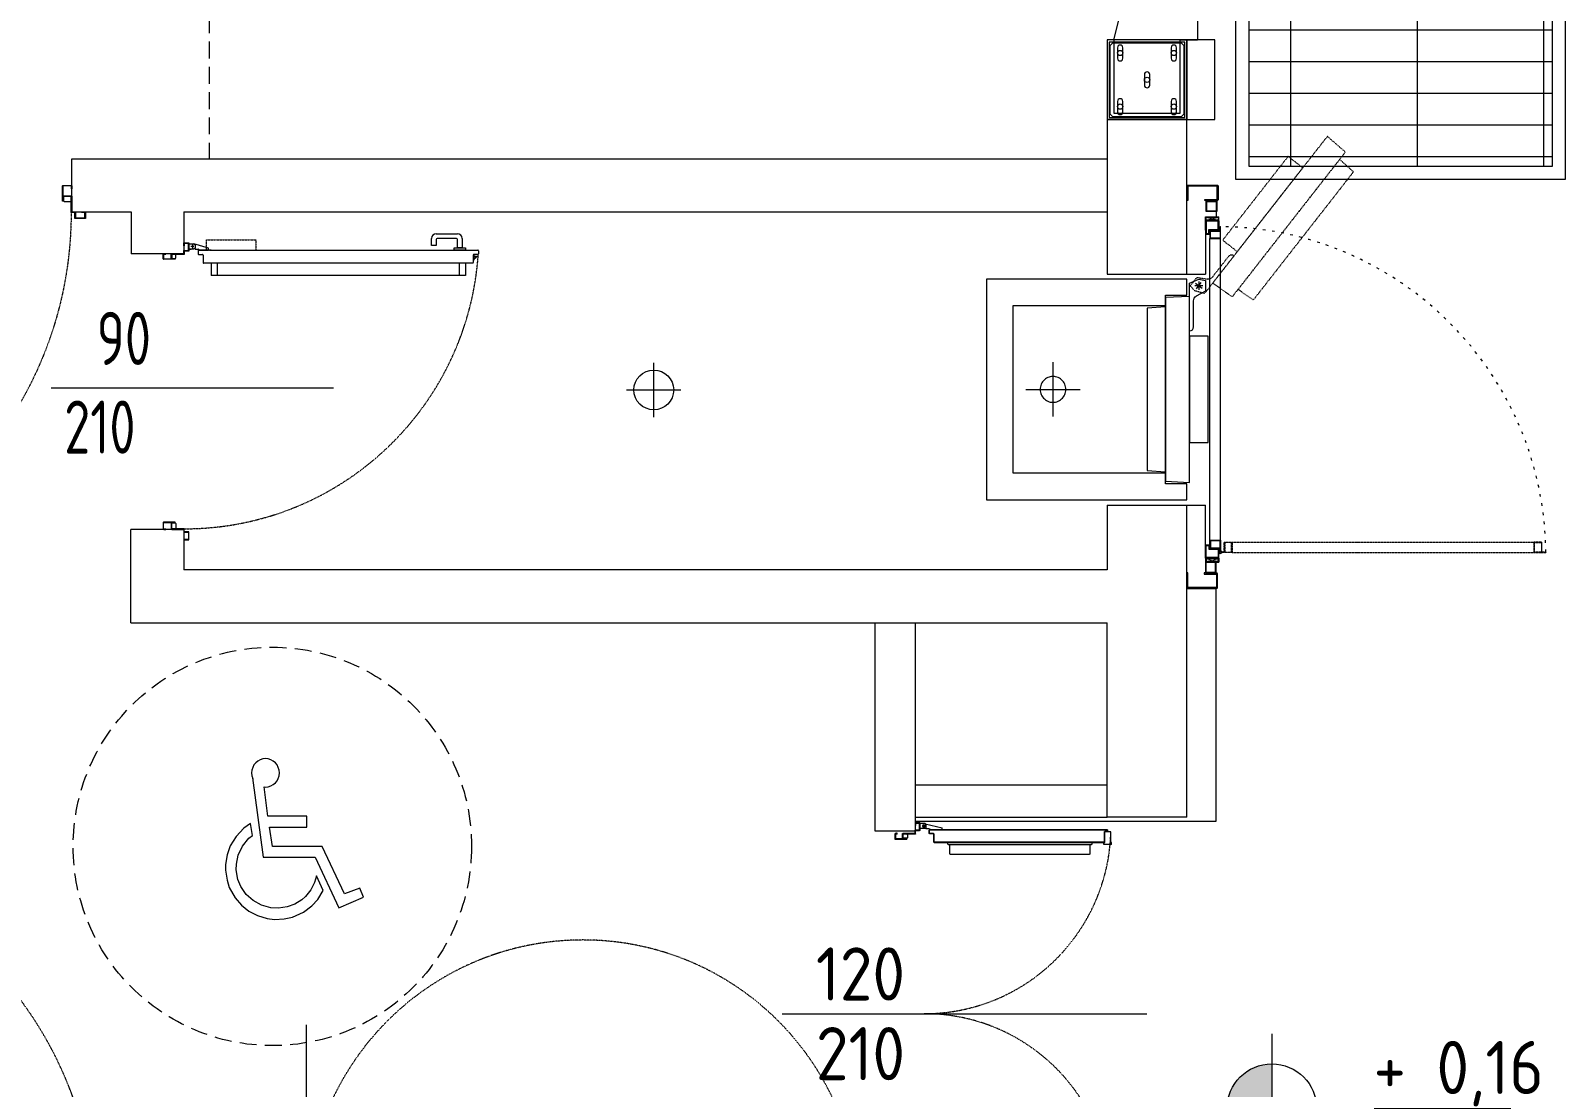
# Model space of a CAD drawing. Header units: millimetres. Extents: x 8265 to 78888, y 1905 to 34251.
# Drawn here: x 45649 to 46227, y 27405 to 27803 of the extents above; entities that cross this region are included whole.
import ezdxf
from ezdxf.enums import TextEntityAlignment as Align

# ---------------------------------------------------------------- set-up
doc = ezdxf.new("R2010")
doc.units = ezdxf.units.MM
for name, pattern in [('DOT', [0.175, 0.05, -0.125]), ('HIDDEN', [9.525, 6.35, -3.175]), ('HIDDEN4', [0.125, 0.025, -0.1])]:
    doc.linetypes.add(name, pattern=pattern)
for name, color, linetype, lineweight in [('420_MURATURE_001-AM_0', 4, 'Continuous', 0), ('430_TAVOLATI_001-AM_0', 3, 'Continuous', 0), ('435_PARETI_CELLA_001-AM_0', 2, 'Continuous', 0), ('439_TESTI_SERRAMENTI_001-AM_0', 11, 'Continuous', 0), ('440_SIMBOLI_001-AM_0', 31, 'Continuous', 0), ('441_SERRAMENTI_001-AM_0', 1, 'Continuous', 0), ('442_SANITARI_001-AM_0', 6, 'Continuous', 0), ('443_GRIGLIE_AERAZIONE_001-AM_0', 6, 'Continuous', 0), ('445_QUOTE_ALTIMETRICHE_001-AM_0', 2, 'Continuous', 0)]:
    doc.layers.add(name, color=color, linetype=linetype, lineweight=lineweight)
doc.layers.add('A-sanitari', color=8, linetype='Continuous')
doc.styles.get("Standard").update_dxf_attribs({"font": 'isocp.shx'})

# ---------------------------------------------------------------- blocks, each defined once
blk = doc.blocks.new('PORTA-[REI-US]-SISTI-120')
for p, q in [((-1.8, 12.56), (-1.8, 143)), ((-1.5, 143.3), (0, 143.3)), ((0.3, 143), (0.3, 141.15)), ((0.6, 141.05), (3.1, 141.05)), ((0.6, 140.85), (0.6, 141.05)), ((0.6, 140.85), (4.2, 140.85)), ((1.1, 142.35), (1.4, 142.35)), ((1.1, 141.05), (1.1, 142.35)), ((2.6, 141.05), (1.4, 142.35)), ((1.4, 142.35), (1.4, 141.05)), ((3.1, 141.05), (3.1, 140.85)), ((4.5, 140.55), (4.5, 9.75)), ((-9.8, 122.85), (-9.8, 133.15)), ((-7.5, 135.45), (-2.9, 135.45)), ((-2.9, 133.15), (-7, 133.15)), ((-2.9, 131.6), (-2.9, 137)), ((-2.9, 137), (-1.8, 137)), ((-2.9, 135.45), (-2.9, 134.3)), ((-2.9, 134.3), (-2.9, 133.15)), ((-1.8, 137), (-1.8, 134.3)), ((-1.8, 134.3), (-1.8, 131.6)), ((4.5, 137), (4.5, 134.3)), ((4.5, 137), (10.5, 137)), ((4.5, 134.3), (4.5, 131.6)), ((4.5, 134), (10.5, 134)), ((10.5, 137), (10.5, 13.3)), ((-7.5, 132.65), (-7.5, 123.35)), ((-1.8, 131.6), (-2.9, 131.6)), ((-7, 122.85), (-4, 122.85)), ((-4, 122.85), (-4, 120.55)), ((-4, 120.55), (-7.5, 120.55)), ((-2.8, 12), (-4.8, 5)), ((-1.8, 12), (-2.8, 12)), ((-1.8, 13.34), (-1.8, 7.3)), ((-1.8, 7.5), (-1.8, 12)), ((4.5, 16.3), (10.5, 16.3)), ((4.5, 13.3), (10.5, 13.3)), ((-2.3, 5.5), (-2.3, 7)), ((-1.5, 7), (0, 7)), ((0.3, 7.3), (0.3, 9.15)), ((0.6, 9.45), (4.2, 9.45)), ((-5.3, 0), (-5.3, 2.5)), ((-5.3, 2.5), (-1.3, 2.5)), ((-3.85, 0), (-5.3, 0)), ((-5.05, 2.25), (-5.05, 0.25)), ((-1.55, 2.25), (-5.05, 2.25)), ((-5.05, 0.25), (-3.85, 0.25)), ((-4.8, 5), (-4.3, 5.5)), ((-4.8, 3.5), (-4.8, 5)), ((-4.8, 2.5), (-4.8, 5)), ((-4.39, 4.25), (-2.77, 4.25)), ((-4.3, 5.5), (-2.8, 5.5)), ((-3.85, 0), (-3.85, 0.25)), ((-3.55, 5), (-3.55, 3.5)), ((-3.55, 4), (-3.55, 4.5)), ((-2.8, 5.5), (-2.3, 5)), ((-2.3, 5), (-2.3, 2.5)), ((-2.3, 2.5), (-2.3, 3.64)), ((-1.55, 0), (-1.55, 2.25)), ((0, 0), (-1.55, 0)), ((-1.3, 2.5), (-1.3, 0.25)), ((-1.3, 0.25), (0.25, 0.25)), ((0, -5.8), (0, 0)), ((0.25, 0.25), (0.25, -5.7)), ((1.99, -3.9), (0.51, -3.9)), ((2.65, -4.35), (2.65, -9.7)), ((0, -8.65), (0.15, -8.65)), ((0, -8.65), (0, -9.7)), ((0.15, -9.7), (0.15, -8.65)), ((2.25, -6.05), (0.25, -6.05)), ((0.3, -9.85), (2.35, -9.85)), ((2.35, -10), (0.3, -10)), ((0.35, -5.8), (2.15, -5.8)), ((2.5, -9.7), (2.5, -5.8))]:
    blk.add_line(p, q)
at = {"ltscale": 20}
for p, q in [((65.1, -64.4), (65.1, 72.9)), ((137.7, 0), (138.9, 0)), ((131.16, -3.9), (133.49, -3.9)), ((133.75, -0.79), (133.75, -3.79)), ((133.75, -5.55), (133.75, -5.55))]:
    blk.add_line(p, q, dxfattribs=at)
at = {"linetype": 'ByBlock', "ltscale": 20}
blk.add_line((130.5, -4.35), (130.5, -9.7), dxfattribs=at)
at = {"linetype": 'HIDDEN4', "ltscale": 0.2}
blk.add_lwpolyline([(-1.8, 11.15), (-6.8, 11.15), (-6.8, 35.15), (-1.8, 35.15)], dxfattribs=at)
at = {"ltscale": 20}
blk.add_lwpolyline([(134.5, 0), (135.4, 0), (135.4, 2.25), (138.9, 2.25), (138.9, 0.25), (137.7, 0.25), (137.7, 0), (139.15, 0), (139.15, 2.5), (135.15, 2.5), (135.15, 0.25), (133.75, 0.25), (133.75, -5.7, -0.414214), (133.65, -5.8), (131, -5.8, -0.414214), (130.9, -5.7), (130.9, -4.1), (130.65, -4.1), (130.5, -4.1), (130.5, -9.7, 0.414214), (130.8, -10), (133.7, -10, 0.414214), (134, -9.7), (134, -8.65), (133.85, -8.65), (133.85, -9.7, -0.414214), (133.7, -9.85), (130.8, -9.85, -0.414214), (130.65, -9.7), (130.65, -5.8, 0.414214), (130.9, -6.05), (133.75, -6.05, 0.414214), (134, -5.8), (134, 0), (135.15, 0)], format="xyb", dxfattribs=at)
blk.add_lwpolyline([(2.25, -5.7), (2.25, -4.1), (2.65, -4.1), (2.65, -8.35)])
at = {"linetype": 'ByBlock', "ltscale": 20}
blk.add_lwpolyline([(130.5, -4.35), (130.5, -8.35)], dxfattribs=at)
for centre, radius, start, end in [((-1.5, 143), 0.3, 90, 180), ((0, 143), 0.3, 0, 90), ((0.6, 141.15), 0.3, 180, 270), ((4.2, 140.55), 0.3, 0, 90), ((-7.5, 133.15), 2.3, 90, 180), ((-7, 132.65), 0.5, 90, 180), ((-7.5, 122.85), 2.3, 180, 270), ((-7, 123.35), 0.5, 180, 270), ((-1.8, 7), 0.5, 90, 180), ((-1.5, 7.3), 0.3, 180, 270), ((0, 7.3), 0.3, 270, 0), ((0.6, 9.15), 0.3, 90, 180), ((4.2, 9.75), 0.3, 270, 0), ((0.35, -5.7), 0.1, 180, 270), ((0.51, -4.15), 0.25, 90, 180), ((1.99, -4.15), 0.25, 0, 90), ((2.15, -5.7), 0.1, 270, 0), ((0.25, -5.8), 0.25, 180, 270), ((0.3, -9.7), 0.3, 180, 270), ((0.3, -9.7), 0.15, 180, 270), ((2.25, -5.8), 0.25, 270, 0), ((2.35, -9.7), 0.3, 270, 0), ((2.35, -9.7), 0.15, 270, 0)]:
    blk.add_arc(centre, radius, start, end)
at = {"linetype": 'HIDDEN4'}
blk.add_arc((-9.62, 0.25), 143.37, 0, 86.15171, dxfattribs=at)
at = {"ltscale": 20}
for centre, start, end in [((131.16, -4.15), 90, 180), ((133.49, -4.15), 0, 90)]:
    blk.add_arc(centre, 0.25, start, end, dxfattribs=at)
blk = doc.blocks.new('150 hand')
at = {"layer": '442_SANITARI_001-AM_0', "linetype": 'Continuous'}
for points in [[(-3.04, 22.39), (-2.57, 22.34), (-1.52, 22.45), (-0.52, 22.75), (0.37, 23.28), (1.13, 23.92), (1.78, 24.69), (2.25, 25.63), (2.54, 26.63), (2.66, 27.69), (2.54, 28.75), (2.25, 29.75), (1.78, 30.69), (1.13, 31.45), (0.37, 32.1), (-0.52, 32.63), (-1.52, 32.92), (-2.57, 33.04), (-3.63, 32.92), (-4.63, 32.63), (-5.51, 32.1), (-6.28, 31.45), (-6.93, 30.69), (-7.4, 29.75), (-7.69, 28.75), (-7.81, 27.69)], [(-7.81, 27.69), (-7.69, 26.63), (-7.4, 25.63)], [(-7.47, 25.87), (-3.41, -4.06), (16.17, -4.06), (24.99, -23.17), (34.34, -19.11), (32.93, -15.7), (27.22, -17.82), (18.76, 0), (0, 0), (-1.12, 7.29), (12.94, 7.29), (12.94, 11.35), (-1.76, 11.35), (-3.04, 22.39)], [(16.64, -11.11), (15.88, -13.58), (14.46, -16.41), (12.47, -18.82), (11.11, -20.05), (8.47, -21.7), (5.53, -22.81), (2.35, -23.28), (-0.59, -23.11), (-4.12, -22.17), (-7.23, -20.4), (-9.82, -18.05), (-11.82, -15.11), (-12.94, -12.41), (-13.58, -8.76), (-13.52, -6.7), (-12.88, -3.35), (-11.29, 0.12), (-8.82, 3.06), (-7.53, 4.17), (-8.23, 8.58), (-10.7, 6.82), (-13.64, 3.76), (-15.82, 0.18), (-17.05, -3.23), (-17.58, -6.82), (-17.64, -9), (-17.05, -12.76), (-16.23, -15.41), (-13.99, -19.35), (-11.64, -22.11), (-8.82, -24.34), (-5.59, -26.05), (-2, -27.11), (0.82, -27.46), (4.41, -27.28), (7.64, -26.58), (11.76, -24.7), (14.88, -22.34), (17.11, -19.93), (19.17, -16.58), (16.64, -11.11)]]:
    blk.add_lwpolyline(points, dxfattribs=at)
at = {"layer": '442_SANITARI_001-AM_0', "linetype": 'HIDDEN'}
blk.add_circle((0, 0), 75, dxfattribs=at)
blk = doc.blocks.new('serr 02')
at = {"linetype": 'ByBlock'}
for p, q in [((43835.75, -21580.54), (43830.75, -21580.54)), ((43830.75, -21584.04), (43830.75, -21580.54)), ((43830.75, -21584.04), (43830.75, -21585.54)), ((43835.55, -21580.74), (43830.95, -21580.74)), ((43830.95, -21580.74), (43830.95, -21585.34)), ((43830.95, -21585.34), (43832.05, -21585.34)), ((43832.05, -21585.34), (43832.05, -21583.84)), ((43832.05, -21583.84), (43835.55, -21583.84)), ((43832.25, -21585.54), (43832.25, -21584.04)), ((43835.75, -21584.04), (43832.25, -21584.04)), ((43832.45, -21584.24), (43832.45, -21587.24)), ((43836.25, -21584.24), (43832.45, -21584.24)), ((43832.65, -21587.04), (43832.65, -21584.44)), ((43832.65, -21584.44), (43836.25, -21584.44)), ((43835.55, -21583.84), (43835.55, -21580.74)), ((43835.75, -21580.54), (43835.75, -21584.04)), ((43836.25, -21582.74), (43836.25, -21584.24)), ((43836.25, -21584.44), (43836.25, -21587.04)), ((43836.45, -21584.24), (43836.45, -21582.74)), ((43836.45, -21587.24), (43836.45, -21584.24)), ((43830.75, -21585.54), (43832.25, -21585.54)), ((43832.45, -21587.24), (43836.45, -21587.24)), ((43832.45, -21700.84), (43832.45, -21587.24)), ((43836.25, -21587.04), (43832.65, -21587.04)), ((43836.45, -21700.84), (43836.45, -21587.24)), ((43832.45, -21703.84), (43832.45, -21700.84)), ((43832.45, -21700.84), (43836.45, -21700.84)), ((43836.45, -21700.84), (43836.45, -21703.84)), ((43830.75, -21704.04), (43830.75, -21702.54)), ((43830.75, -21702.54), (43832.25, -21702.54)), ((43830.75, -21704.04), (43830.75, -21707.54)), ((43830.95, -21702.74), (43832.05, -21702.74)), ((43830.95, -21707.34), (43830.95, -21702.74)), ((43832.05, -21702.74), (43832.05, -21704.24)), ((43832.05, -21704.24), (43835.55, -21704.24)), ((43832.25, -21702.54), (43832.25, -21704.04)), ((43835.75, -21704.04), (43832.25, -21704.04)), ((43836.15, -21703.84), (43832.45, -21703.84)), ((43836.25, -21701.04), (43832.65, -21701.04)), ((43832.65, -21701.04), (43832.65, -21703.64)), ((43832.65, -21703.64), (43836.25, -21703.64)), ((43835.55, -21704.24), (43835.55, -21707.34)), ((43835.75, -21707.54), (43835.75, -21704.04)), ((43836.15, -21705.34), (43836.15, -21703.84)), ((43836.45, -21705.34), (43836.15, -21705.34)), ((43836.25, -21703.64), (43836.25, -21701.04)), ((43836.45, -21703.84), (43836.45, -21705.34)), ((43835.75, -21707.54), (43830.75, -21707.54)), ((43835.55, -21707.34), (43830.95, -21707.34))]:
    blk.add_line(p, q, dxfattribs=at)
at = {"linetype": 'DOT'}
for p, q in [((43836.3, -21705.49), (43836.3, -21705.19)), ((43836.3, -21705.19), (43837.8, -21705.19)), ((43837.8, -21705.49), (43836.3, -21705.49)), ((43837.8, -21701.49), (43840.8, -21701.49)), ((43837.8, -21705.19), (43837.8, -21701.49)), ((43840.8, -21705.49), (43837.8, -21705.49)), ((43840.6, -21701.69), (43838, -21701.69)), ((43838, -21701.69), (43838, -21705.29)), ((43838, -21705.29), (43840.6, -21705.29)), ((43840.6, -21705.29), (43840.6, -21701.69)), ((43840.8, -21701.49), (43954.4, -21701.49)), ((43840.8, -21701.49), (43840.8, -21705.49)), ((43840.8, -21705.49), (43954.4, -21705.49)), ((43957.4, -21701.49), (43954.4, -21701.49)), ((43954.4, -21701.49), (43954.4, -21705.49)), ((43954.4, -21705.49), (43957.4, -21705.49)), ((43954.6, -21705.29), (43954.6, -21701.69)), ((43954.6, -21701.69), (43957.2, -21701.69)), ((43957.2, -21705.29), (43954.6, -21705.29)), ((43957.2, -21701.69), (43957.2, -21705.29)), ((43957.4, -21705.29), (43957.4, -21701.49)), ((43958.9, -21705.29), (43957.4, -21705.29)), ((43957.4, -21705.49), (43958.9, -21705.49))]:
    blk.add_line(p, q, dxfattribs=at)
for points in [[(43830.75, -21580.54), (43830.75, -21579.04), (43835.75, -21579.04)], [(43830.95, -21580.34), (43835.55, -21579.24)], [(43830.95, -21579.24), (43835.55, -21580.34)], [(43835.75, -21580.54), (43835.75, -21579.04)], [(43836.25, -21582.74), (43836.45, -21582.74)], [(43830.75, -21707.54), (43830.75, -21709.04), (43835.75, -21709.04)], [(43830.95, -21708.84), (43835.55, -21707.74)], [(43830.95, -21707.74), (43835.55, -21708.84)], [(43835.75, -21707.54), (43835.75, -21709.04)]]:
    blk.add_lwpolyline(points)
for points in [[(43830.95, -21580.34), (43830.95, -21579.24), (43835.55, -21579.24), (43835.55, -21580.34)], [(43830.95, -21707.74), (43830.95, -21708.84), (43835.55, -21708.84), (43835.55, -21707.74)]]:
    blk.add_lwpolyline(points, close=True)
blk.add_lwpolyline([(43958.9, -21705.29), (43958.9, -21705.49)], dxfattribs=at)
at = {"linetype": 'ByBlock'}
blk.add_circle((43836.3, -21705.34), 0.55, dxfattribs=at)
at = {"linetype": 'DOT', "ltscale": 20}
blk.add_arc((43835.22, -21706.41), 123.68, 0.52052, 89.43275, dxfattribs=at)
blk = doc.blocks.new('Quota serramento H20')
for p in [(-15, 0), (15, 0)]:
    blk.add_attdef('000', text='', height=20, rotation=90).set_placement(p, align=Align.MIDDLE)
blk = doc.blocks.new('QUOTA_ALT')
for points in [[(0, 0), (0, 22.5, 0.414214), (-22.5, 0)], [(22.5, 0), (0, 0), (0, -22.5, 0.414214)]]:
    blk.add_hatch(color=256).paths.add_polyline_path(points)
for p, q in [((0, 37.5), (0, -37.5)), ((-37.5, 0), (120, 0))]:
    blk.add_line(p, q)
blk.add_circle((0, 0), 22.5)
blk.add_attdef('QUOTA', text='', height=22.5).set_placement((120, 7.5), align=Align.RIGHT)

msp = doc.modelspace()

# ---------------------------------------------------------------- hatches: boundary and pattern name
at = {"layer": '443_GRIGLIE_AERAZIONE_001-AM_0'}
h = msp.add_hatch(dxfattribs=at)
h.set_pattern_fill('GRATE', color=253, scale=15, style=0)
h.set_pattern_definition([(0, (34788.991, 18313.833), (0, 11.90625), []), (90, (34788.99, 18313.833), (-47.625, 3e-15), [])])
h.paths.add_polyline_path([(46222.03, 29268.73), (46108, 29268.73), (46108, 28334.19), (46222.03, 28334.19)])
h.paths.add_polyline_path([(46222.03, 28303.12), (46108, 28303.12), (46108, 27751.76), (46222.03, 27751.76)])

# ---------------------------------------------------------------- linework, layer by layer
at = {"layer": '420_MURATURE_001-AM_0'}
for p, q in [((46084.56, 27769.34), (46054.56, 27769.34)), ((46054.56, 27769.34), (46054.56, 27711.12)), ((46084.56, 27711.12), (46084.56, 27769.34)), ((45664.74, 27754.57), (46054.56, 27754.57)), ((45664.74, 27734.59), (45664.74, 27754.57)), ((45664.74, 27734.59), (45687.1, 27734.59)), ((45687.1, 27734.59), (45687.1, 27718.82)), ((45706.88, 27734.59), (45706.88, 27718.82)), ((45706.88, 27734.59), (46054.56, 27734.59)), ((45706.88, 27718.82), (45687.1, 27718.82)), ((46054.56, 27711.12), (46084.56, 27711.12)), ((46054.56, 27624.22), (46054.56, 27599.87)), ((46054.56, 27624.22), (46084.56, 27624.22)), ((46084.56, 27506.72), (46084.56, 27624.22)), ((45706.88, 27615.09), (45687.02, 27615.09)), ((45687.02, 27579.9), (45687.02, 27615.09)), ((45706.88, 27615.09), (45706.88, 27599.88)), ((46054.56, 27599.87), (45706.88, 27599.88)), ((45687.02, 27579.9), (46054.56, 27579.9)), ((46054.56, 27506.72), (46054.56, 27579.9)), ((46084.56, 27506.72), (46054.56, 27506.72)), ((46084.55, 27506.72), (46054.56, 27506.72))]:
    msp.add_line(p, q, dxfattribs=at)
at = {"layer": '430_TAVOLATI_001-AM_0', "linetype": 'ByBlock'}
for p, q in [((46095.56, 27734.74), (46095.56, 27732.77)), ((46091.56, 27731.27), (46096.56, 27731.27)), ((46091.56, 27731.27), (46091.56, 27711.12)), ((46084.56, 27711.12), (46091.56, 27711.12)), ((46084.56, 27624.22), (46091.56, 27624.22)), ((46091.56, 27604.27), (46091.56, 27624.22)), ((46095.55, 27505.22), (46095.64, 27592.85))]:
    msp.add_line(p, q, dxfattribs=at)
at = {"layer": '430_TAVOLATI_001-AM_0', "linetype": 'Continuous'}
for p, q in [((46054.56, 27518.72), (45982.23, 27518.72)), ((45982.23, 27506.72), (46054.56, 27506.72)), ((45982.23, 27505.22), (46095.55, 27505.22))]:
    msp.add_line(p, q, dxfattribs=at)
msp.add_lwpolyline([(45967.23, 27501.48), (45967.25, 27579.9), (45982.25, 27579.9), (45982.23, 27501.48), (45967.23, 27501.48)], dxfattribs=at)
at = {"layer": '435_PARETI_CELLA_001-AM_0', "linetype": 'HIDDEN'}
msp.add_line((45716.56, 27754.3, -17.87), (45716.55, 28317.24), dxfattribs=at)
at = {"layer": '440_SIMBOLI_001-AM_0'}
for points in [[(46084.56, 27632.22), (46076.56, 27632.22), (46076.56, 27636.22), (46076.56, 27636.22), (46074.56, 27636.22), (46019.16, 27636.22), (46019.16, 27699.32), (46074.56, 27699.32), (46076.56, 27699.32), (46076.56, 27699.32), (46076.56, 27703.32), (46084.56, 27703.32), (46084.56, 27709.32), (46009.16, 27709.32), (46009.16, 27626.22), (46084.56, 27626.22), (46084.56, 27632.22)], [(46076.56, 27636.22), (46076.56, 27698.82), (46069.56, 27698.32), (46069.56, 27637.22), (46076.56, 27636.72)], [(46085.56, 27632.72), (46085.56, 27702.82), (46076.56, 27702.32), (46076.56, 27633.22), (46085.56, 27632.72)], [(46085.56, 27647.77), (46092.56, 27647.77), (46092.56, 27687.77), (46085.56, 27687.77), (46085.56, 27647.77)]]:
    msp.add_lwpolyline(points, close=True, dxfattribs=at)
for points in [[(46085.56, 27707.82), (46089.06, 27709.29), (46091.56, 27708.82), (46091.56, 27704.82), (46088.08, 27702.9)], [(46085.56, 27689.82), (46085.56, 27707.82)], [(46090.59, 27706.82), (46087.53, 27706.82)], [(46087.86, 27707.76), (46090.26, 27705.88)], [(46088.12, 27705.62), (46090, 27708.03)], [(46089.06, 27708.35), (46089.06, 27705.29)], [(46087.06, 27691.32), (46087.06, 27701.15)], [(45883.85, 27657.35), (45883.85, 27677.79)], [(46034.16, 27657.55), (46034.16, 27677.99)], [(46034.16, 27672.62), (46033.65, 27672.6), (46033.15, 27672.52), (46032.66, 27672.38), (46032.18, 27672.2), (46031.73, 27671.97), (46031.3, 27671.7), (46030.91, 27671.38), (46030.55, 27671.02), (46030.23, 27670.62), (46029.95, 27670.2), (46029.72, 27669.74), (46029.54, 27669.27), (46029.41, 27668.78), (46029.33, 27668.28), (46029.31, 27667.77), (46029.33, 27667.26), (46029.41, 27666.76), (46029.54, 27666.27), (46029.72, 27665.8), (46029.95, 27665.35), (46030.23, 27664.92), (46030.55, 27664.53), (46030.91, 27664.17), (46031.3, 27663.85), (46031.73, 27663.57), (46032.18, 27663.34), (46032.66, 27663.16), (46033.15, 27663.03), (46033.65, 27662.95), (46034.16, 27662.92), (46034.66, 27662.95), (46035.16, 27663.03), (46035.65, 27663.16), (46036.13, 27663.34), (46036.58, 27663.57), (46037.01, 27663.85), (46037.4, 27664.17), (46037.76, 27664.53), (46038.08, 27664.92), (46038.36, 27665.35), (46038.59, 27665.8), (46038.77, 27666.27), (46038.9, 27666.76), (46038.98, 27667.26), (46039.01, 27667.77), (46038.98, 27668.28), (46038.9, 27668.78), (46038.77, 27669.27), (46038.59, 27669.74), (46038.36, 27670.2), (46038.08, 27670.62), (46037.76, 27671.02), (46037.4, 27671.38), (46037.01, 27671.7), (46036.58, 27671.97), (46036.13, 27672.2), (46035.65, 27672.38), (46035.16, 27672.52), (46034.66, 27672.6), (46034.16, 27672.62)], [(45873.63, 27667.57), (45894.07, 27667.57)], [(46023.93, 27667.77), (46044.38, 27667.77)]]:
    msp.add_lwpolyline(points, dxfattribs=at)
msp.add_circle((45883.85, 27667.57, 11.34), 7.5, dxfattribs=at)
at = {"layer": '440_SIMBOLI_001-AM_0', "extrusion": (0, 0, -1)}
msp.add_arc((-46089.06, 27701.15, -6.36), 2, 0, 60.96762, dxfattribs=at)
at = {"layer": '440_SIMBOLI_001-AM_0'}
msp.add_arc((46085.56, 27691.32, 6.36), 1.5, 270, 0, dxfattribs=at)
at = {"layer": '441_SERRAMENTI_001-AM_0'}
for p, q in [((46088.56, 27831.34), (46088.56, 27799.34)), ((46057.06, 27799.34), (46060.46, 27812.84)), ((46057.06, 27799.34), (46057.06, 27771.84)), ((46082.06, 27771.84), (46082.06, 27799.34)), ((46082.06, 27799.34), (46088.56, 27799.34)), ((46057.06, 27771.84), (46082.06, 27771.84)), ((46084.56, 27769.34), (46095.06, 27769.34)), ((45932.18, 27432.73), (46069.48, 27432.73)), ((45753.06, 27322.09), (45753.06, 27428.55))]:
    msp.add_line(p, q, dxfattribs=at)
at = {"layer": '441_SERRAMENTI_001-AM_0', "extrusion": (0, 0, -1)}
for p, q in [((45982.23, 27504.54), (45982.23, 27503.57)), ((45982.45, 27503.57), (45982.23, 27503.57)), ((45982.23, 27500.64), (45982.23, 27501.77)), ((45982.38, 27504.69), (45983.95, 27504.69)), ((45982.38, 27501.92), (45983.8, 27501.92)), ((45982.45, 27504.39), (45982.45, 27503.57)), ((45982.53, 27504.47), (45983.8, 27504.47)), ((45982.53, 27501.69), (45983.95, 27501.69)), ((45983.88, 27501.99), (45983.88, 27504.39)), ((45984.1, 27501.84), (45984.1, 27504.54)), ((45985.98, 27504.32), (45984.1, 27504.32)), ((45985.98, 27502.44), (45984.1, 27502.44)), ((45986.13, 27503.38), (45984.93, 27503.38)), ((45985.53, 27503.98), (45985.53, 27502.78)), ((45986.35, 27503.94), (45985.98, 27504.32)), ((45985.98, 27502.44), (45986.35, 27502.82)), ((45986.46, 27502.33), (45985.98, 27502.44)), ((45986.09, 27504.21), (45992.46, 27502.71)), ((45986.35, 27502.82), (45986.35, 27503.94)), ((45987.59, 27502.33), (45986.46, 27502.33)), ((45987.59, 27500.57), (45987.59, 27501.81)), ((45987.7, 27500.57), (45987.7, 27501.81)), ((46054.59, 27501.96), (45987.74, 27501.96)), ((46054.59, 27501.84), (45987.74, 27501.84)), ((45992.46, 27501.96), (45992.46, 27502.71)), ((46054.63, 27501.36), (46054.63, 27501.81)), ((46054.74, 27501.21), (46054.74, 27501.81)), ((45974.73, 27498.47), (45974.73, 27500.42)), ((45975.53, 27500.57), (45974.88, 27500.57)), ((45979.09, 27498.32), (45974.88, 27498.32)), ((45974.95, 27498.62), (45974.95, 27500.27)), ((45975.53, 27500.34), (45975.03, 27500.34)), ((45979.09, 27498.54), (45975.03, 27498.54)), ((45975.53, 27500.34), (45975.53, 27500.57)), ((45977.5, 27498.69), (45977.5, 27500.42)), ((45982.15, 27500.57), (45977.65, 27500.57)), ((45977.73, 27498.84), (45977.73, 27500.27)), ((45982.3, 27500.34), (45977.8, 27500.34)), ((45979.09, 27498.77), (45977.8, 27498.77)), ((45979.09, 27498.32), (45979.09, 27498.77)), ((45979.15, 27498.77), (45979.09, 27498.77)), ((45979.38, 27500.12), (45979.38, 27498.99)), ((45982.45, 27500.49), (45982.45, 27501.62)), ((45989.16, 27500.53), (45987.74, 27500.53)), ((45989.16, 27500.42), (45987.74, 27500.42)), ((45989.31, 27497.38), (45989.31, 27500.27)), ((45989.43, 27497.38), (45989.43, 27500.27)), ((46053.47, 27497.34), (45989.46, 27497.34)), ((45989.46, 27497.23), (46053.62, 27497.23)), ((45994.58, 27496.63), (45994.58, 27497.23)), ((45994.73, 27496.48), (46048.69, 27496.48)), ((45995.33, 27492.88), (45995.33, 27496.48)), ((46048.09, 27492.88), (46048.09, 27496.48)), ((46048.84, 27496.63), (46048.84, 27497.23)), ((46053.24, 27496.48), (46053.24, 27497.19)), ((46053.62, 27497.19), (46053.24, 27497.19)), ((46056.24, 27496.48), (46053.24, 27496.48)), ((46053.5, 27497.38), (46053.5, 27501.17)), ((46053.62, 27497.19), (46053.62, 27501.21)), ((46055.87, 27501.21), (46053.62, 27501.21)), ((46054.59, 27501.32), (46053.65, 27501.32)), ((46055.87, 27497.19), (46055.87, 27501.21)), ((46056.24, 27497.19), (46055.87, 27497.19)), ((46056.24, 27496.48), (46056.24, 27497.19)), ((45995.48, 27492.73), (46047.94, 27492.73))]:
    msp.add_line(p, q, dxfattribs=at)
at = {"layer": '441_SERRAMENTI_001-AM_0'}
for points in [[(46054.56, 27799.34), (46054.56, 27769.34), (46084.56, 27769.34), (46084.56, 27799.34)], [(46055.36, 27798.54), (46055.36, 27770.14), (46083.76, 27770.14), (46083.76, 27798.54)], [(46055.66, 27771.44), (46055.66, 27797.24), (46056.66, 27798.24), (46082.46, 27798.24), (46083.46, 27797.24), (46083.46, 27771.44), (46082.46, 27770.44), (46056.66, 27770.44)], [(46095.06, 27769.34), (46095.06, 27799.34), (46084.56, 27799.34), (46084.56, 27769.34)]]:
    msp.add_lwpolyline(points, close=True, dxfattribs=at)
for points in [[(46058.46, 27792.44, 1), (46060.46, 27792.44), (46060.46, 27796.44, 1), (46058.46, 27796.44)], [(46078.66, 27792.44, 1), (46080.66, 27792.44), (46080.66, 27796.44, 1), (46078.66, 27796.44)], [(46068.56, 27782.34, 1), (46070.56, 27782.34), (46070.56, 27786.34, 1), (46068.56, 27786.34)], [(46058.46, 27772.24, 1), (46060.46, 27772.24), (46060.46, 27776.24, 1), (46058.46, 27776.24)], [(46078.66, 27772.24, 1), (46080.66, 27772.24), (46080.66, 27776.24, 1), (46078.66, 27776.24)]]:
    msp.add_lwpolyline(points, format="xyb", close=True, dxfattribs=at)
at = {"layer": '441_SERRAMENTI_001-AM_0', "linetype": 'DOT', "flags": 128}
for points in [[(46137.44, 27763.06), (46094.28, 27707.82), (46101.68, 27702.67), (46144.23, 27757.12), (46137.44, 27763.06)], [(46128.18, 27751.2), (46122.66, 27755.51), (46098.03, 27723.99), (46103.55, 27719.68), (46128.18, 27751.2)], [(46142.38, 27754.76), (46103.84, 27705.43), (46109.66, 27701.51), (46147.28, 27749.66), (46142.07, 27754.36)], [(46102.29, 27718.06), (46091.21, 27703.88)], [(46100.18, 27717.8), (46094.13, 27710.06)], [(46091.21, 27703.88), (46087.54, 27704.88), (46085.86, 27706.78), (46088.32, 27709.93), (46092.25, 27709.32)]]:
    msp.add_lwpolyline(points, dxfattribs=at)
at = {"layer": '441_SERRAMENTI_001-AM_0', "linetype": 'ByBlock'}
for points in [[(46084.56, 27744.67), (46090.56, 27744.67)], [(46084.56, 27592.85), (46090.29, 27592.85)]]:
    msp.add_lwpolyline(points, dxfattribs=at)
for points in [[(46084.96, 27744.27), (46084.96, 27738.86), (46084.56, 27738.86), (46084.56, 27744.67), (46095.91, 27744.67, -0.414214), (46096.36, 27744.22), (46096.36, 27739.31, -0.414214), (46095.91, 27738.86), (46091.36, 27738.86), (46091.36, 27739.26), (46095.76, 27739.26, 0.414214), (46095.96, 27739.46), (46095.96, 27744.07, 0.414214), (46095.76, 27744.27), (46084.96, 27744.27)], [(46084.96, 27593.25), (46084.96, 27598.66), (46084.56, 27598.66), (46084.56, 27592.85), (46095.64, 27592.85, 0.414214), (46096.09, 27593.3), (46096.09, 27598.21, 0.414214), (46095.64, 27598.66), (46091.09, 27598.66), (46091.09, 27598.26), (46095.49, 27598.26, -0.414214), (46095.69, 27598.06), (46095.69, 27593.45, -0.414214), (46095.49, 27593.25), (46084.96, 27593.25)]]:
    msp.add_lwpolyline(points, format="xyb", close=True, dxfattribs=at)
for points in [[(46091.82, 27738.74), (46095.82, 27738.74), (46095.82, 27734.74), (46091.82, 27734.74)], [(46092.02, 27738.54), (46095.62, 27738.54), (46095.62, 27734.94), (46092.02, 27734.94)], [(46091.55, 27598.77), (46095.55, 27598.77), (46095.55, 27602.77), (46091.55, 27602.77)], [(46091.75, 27598.97), (46095.35, 27598.97), (46095.35, 27602.57), (46091.75, 27602.57)]]:
    msp.add_lwpolyline(points, close=True, dxfattribs=at)
at = {"layer": '441_SERRAMENTI_001-AM_0'}
for centre in [(46059.46, 27794.44, -17.87), (46079.66, 27794.44, -17.87), (46069.56, 27784.34, -17.87), (46059.46, 27774.24, -17.87), (46079.66, 27774.24, -17.87)]:
    msp.add_circle(centre, 1, dxfattribs=at)
at = {"layer": '441_SERRAMENTI_001-AM_0', "linetype": 'DOT'}
msp.add_arc((46101.36, 27716.88, 6.36), 1.5, 52, 142, dxfattribs=at)
at = {"layer": '441_SERRAMENTI_001-AM_0', "linetype": 'DOT', "extrusion": (0, 0, -1)}
msp.add_arc((-46092.56, 27711.29, -6.36), 2, 218, 278.96762, dxfattribs=at)
at = {"layer": '441_SERRAMENTI_001-AM_0', "extrusion": (0, 0, -1)}
for centre, major_axis, start_param, end_param in [((45982.38, 27504.54, 0.01), (-0.106, 0.106), 5.497787, 7.068583), ((45982.38, 27501.77, 0.01), (-0.106, 0.106), 5.497787, 7.068583), ((45982.53, 27504.39, 0.01), (0.053, 0.053), 3.926991, 5.497787), ((45982.53, 27501.62, 0.01), (0.053, 0.053), 3.926991, 5.497787), ((45983.8, 27504.39, 0.01), (-0.053, 0.053), 0.785398, 2.356194), ((45983.8, 27501.99, 0.01), (-0.053, 0.053), 2.356194, 3.926991), ((45983.95, 27504.54, 0.01), (-0.106, 0.106), 0.785398, 2.356194), ((45983.95, 27501.84, 0.01), (0.106, 0.106), 0.785398, 2.356194), ((45985.53, 27503.38, 0.01), (-0.318, 0.318), 3.926991, 10.210176), ((45987.59, 27501.96, 0.01), (0.265, 0.265), -0.785398, 0.785398), ((45987.74, 27501.81, 0.01), (-0.106, 0.106), 5.497787, 7.068583), ((45987.74, 27501.81, 0.01), (0.0265, 0.0265), 3.926991, 5.497787), ((46054.59, 27501.81, 0.01), (0.106, 0.106), -0.785398, 0.785398), ((46054.59, 27501.81, 0.01), (0.0265, 0.0265), -0.785398, 0.785398), ((45974.88, 27500.42, 0.01), (-0.106, 0.106), 5.497787, 7.068583), ((45974.88, 27498.47, 0.01), (0.106, 0.106), 2.356194, 3.926991), ((45974.7, 27500.76, 0.01), (-0.196, 0.196), 1.613905, 3.098484), ((45975.03, 27500.27, 0.01), (-0.053, 0.053), 5.497787, 7.068583), ((45975.03, 27498.62, 0.01), (-0.053, 0.053), 3.926991, 5.497787), ((45975.7, 27500.76, 0.01), (0.196, 0.196), 3.184701, 4.669281), ((45977.65, 27500.42, 0.01), (-0.106, 0.106), 5.497787, 7.068583), ((45977.65, 27498.69, 0.01), (0.106, 0.106), 2.356194, 3.926991), ((45977.8, 27500.27, 0.01), (-0.053, 0.053), 5.497787, 7.068583), ((45977.8, 27498.84, 0.01), (-0.053, 0.053), 3.926991, 5.497787), ((45979.15, 27500.12, 0.01), (0.159, 0.159), -0.785398, 0.785398), ((45979.15, 27498.99, 0.01), (-0.159, 0.159), 2.356194, 3.926991), ((45982.15, 27500.64, 0.01), (-0.053, 0.053), 2.356194, 3.926991), ((45982.3, 27500.49, 0.01), (-0.106, 0.106), 2.356194, 3.926991), ((45987.74, 27500.57, 0.01), (0.106, 0.106), 2.356194, 3.926991), ((45987.74, 27500.57, 0.01), (0.0265, 0.0265), 2.356194, 3.926991), ((45989.16, 27500.27, 0.01), (0.186, 0.186), -0.785398, 0.785398), ((45989.16, 27500.27, 0.01), (0.106, 0.106), -0.785398, 0.785398), ((45989.46, 27497.38, 0.01), (0.106, 0.106), 2.356194, 3.926991), ((45989.46, 27497.38, 0.01), (0.0265, 0.0265), 2.356194, 3.926991), ((45994.73, 27496.63, 0.01), (-0.106, 0.106), 3.926991, 5.497787), ((46048.69, 27496.63, 0.01), (-0.106, 0.106), 2.356194, 3.926991), ((46053.47, 27497.38, 0.01), (-0.0265, 0.0265), 2.356194, 3.926991), ((46053.65, 27501.17, 0.01), (-0.106, 0.106), 5.497787, 7.068583), ((46054.59, 27501.36, 0.01), (-0.0265, 0.0265), 2.356194, 3.926991), ((45995.48, 27492.88, 0.01), (-0.106, 0.106), 3.926991, 5.497787), ((46047.94, 27492.88, 0.01), (0.106, 0.106), 0.785398, 2.356194)]:
    msp.add_ellipse(centre, major_axis=major_axis, ratio=1, start_param=start_param, end_param=end_param, dxfattribs=at)
at = {"layer": '441_SERRAMENTI_001-AM_0', "linetype": 'HIDDEN4'}
for centre, major_axis, start_param, end_param in [((45985.67, 27503.03, 0.01), (49.71, 49.71), 3.925005, 5.444865), ((45857.13, 27356.42), (-73.58, 73.58), 4.025266, 7.06847), ((45985.67, 27362.43, 0.01), (-49.71, 49.71), 3.979913, 5.499773)]:
    msp.add_ellipse(centre, major_axis=major_axis, ratio=1, start_param=start_param, end_param=end_param, dxfattribs=at)
at = {"layer": '443_GRIGLIE_AERAZIONE_001-AM_0', "ltscale": 0.01}
msp.add_lwpolyline([(46103, 27746.76), (46103, 28308.12), (46227.03, 28308.12), (46227.01, 27746.76)], close=True, dxfattribs=at)
at = {"layer": '443_GRIGLIE_AERAZIONE_001-AM_0'}
msp.add_lwpolyline([(46108, 27751.76), (46108, 28303.12), (46222.03, 28303.12), (46222.03, 27751.76)], close=True, dxfattribs=at)

# ---------------------------------------------------------------- block references
at = {"layer": '439_TESTI_SERRAMENTI_001-AM_0'}
ref = msp.add_blockref('Quota serramento H20', (45961.68, 27432.69), dxfattribs=dict(at, rotation=270))
ref.add_attrib('000', '120', dxfattribs={"layer": '0', "height": 20}).set_placement((45961.68, 27447.69), align=Align.MIDDLE)
ref.add_attrib('000', '210', dxfattribs={"layer": '0', "height": 20}).set_placement((45961.68, 27417.69), align=Align.MIDDLE)
at = {"layer": '441_SERRAMENTI_001-AM_0', "linetype": 'Continuous', "xscale": -1, "rotation": 180}
msp.add_blockref('PORTA-[REI-US]-SISTI-120', (45530.74, 27734.59), dxfattribs=at)
at = {"layer": '441_SERRAMENTI_001-AM_0', "linetype": 'ByBlock'}
msp.add_blockref('serr 02', (2260.81, 49311.81), dxfattribs=at)
at = {"layer": '441_SERRAMENTI_001-AM_0', "xscale": 0.7740876853458758, "yscale": 0.7740876853458758, "zscale": 0.7740876853458758, "rotation": 270}
msp.add_blockref('PORTA-[REI-US]-SISTI-120', (45706.88, 27718.82), dxfattribs=at)
at = {"layer": '441_SERRAMENTI_001-AM_0', "linetype": 'Continuous'}
msp.add_blockref('PORTA-[REI-US]-SISTI-120', (45539.98, 27352.18), dxfattribs=at)
at = {"layer": '445_QUOTE_ALTIMETRICHE_001-AM_0'}
ref = msp.add_blockref('QUOTA_ALT', (46116.55, 27396.98), dxfattribs=dict(at, xscale=0.75, yscale=0.75, zscale=0.75))
ref.add_attrib('QUOTA', '+ 0,16', dxfattribs={"layer": '0', "height": 20}).set_placement((46218.95, 27402.47), align=Align.RIGHT)
at = {"layer": 'A-sanitari'}
msp.add_blockref('150 hand', (45740.25, 27495.71), dxfattribs=at)

# ---------------------------------------------------------------- texts
at = {"layer": '439_TESTI_SERRAMENTI_001-AM_0', "linetype": 'Continuous', "width": 0.8}
for s, p in [('90', (45674.13, 27676.99, -14.88)), ('210', (45661.88, 27643.59, -14.88))]:
    msp.add_text(s, height=20, rotation=359.99974, dxfattribs=at).set_placement(p)

doc.saveas('drawing.dxf')
